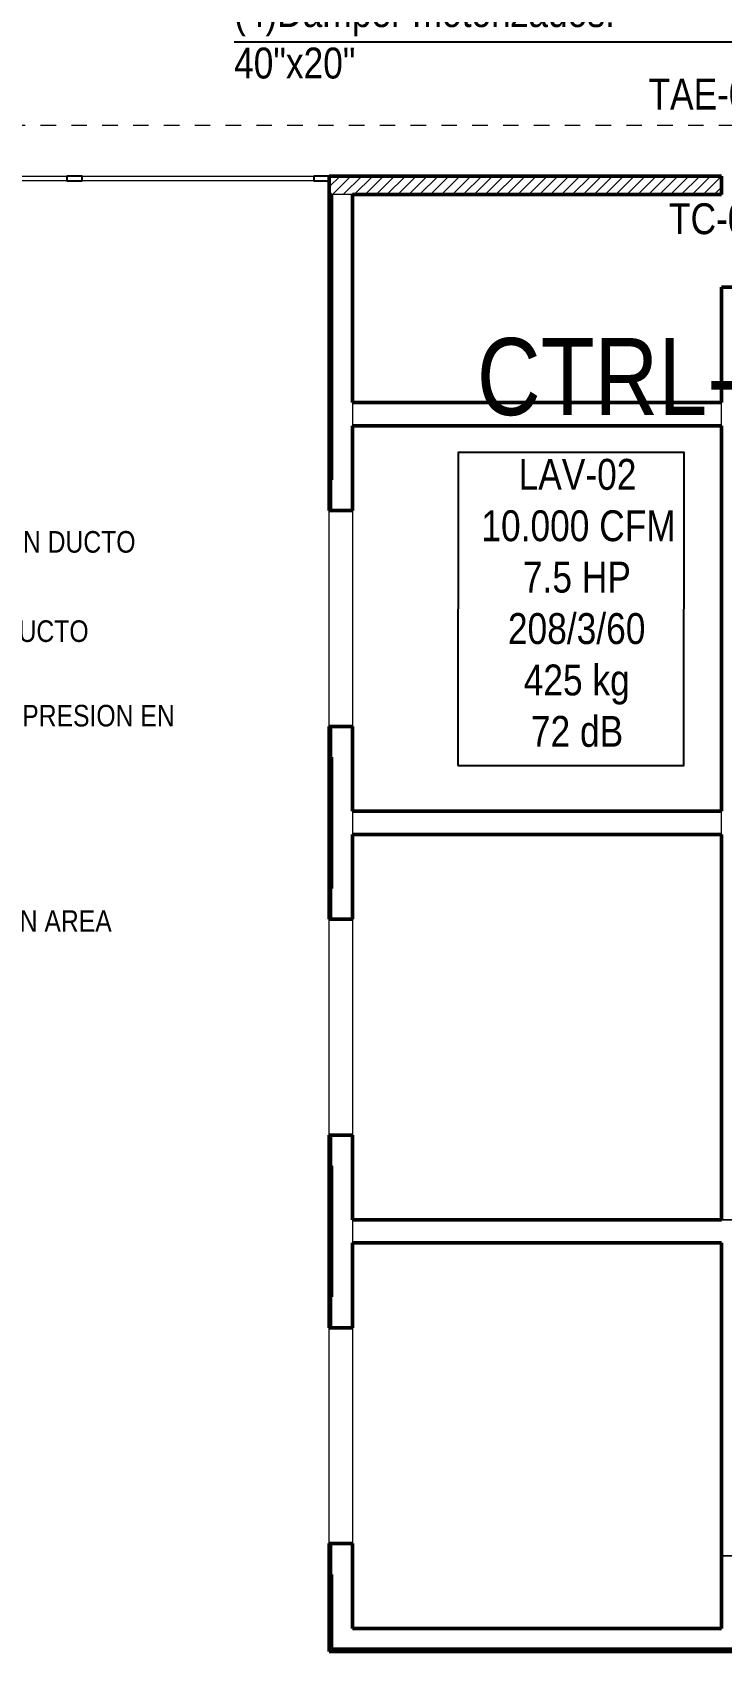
# Model space of a CAD drawing. Header units: inches. Extents: x -3 to 209, y -384 to 20.
# Drawn here: x 157.62 to 162.09, y 4.21 to 14.71 of the extents above; entities that cross this region are included whole.
import ezdxf
from ezdxf import colors
from ezdxf.entities.mleader import LeaderData, LeaderLine
from ezdxf.math import Vec2, Vec3

# ---------------------------------------------------------------- set-up
doc = ezdxf.new("R2010")
doc.units = ezdxf.units.IN
doc.header["$MEASUREMENT"] = 0
doc.linetypes.add('Grid Line 1_2_', pattern=[0.022225, 0.0127, -0.003175, 0.003175, -0.003175])
for name, color, linetype, lineweight in [('A-GLAZ-CURT', 253, 'Continuous', 9), ('A-GLAZ-CWMG', 253, 'Continuous', 9), ('A-WALL-PATT', 253, 'Continuous', 50), ('HVAC -Textos Rejillas', 2, 'Continuous', 9), ('HVAC -Textos Suministro', 7, 'Continuous', 9), ('S-GRID', 253, 'Continuous', 9)]:
    doc.layers.add(name, color=color, linetype=linetype, lineweight=lineweight)
for name, color, linetype in [('A-WALL', 253, 'Continuous'), ('HVAC TEXTO CVV', 2, 'Continuous'), ('Hvac Textos', 7, 'Continuous')]:
    doc.layers.add(name, color=color, linetype=linetype)
doc.styles.add('Arial Narrow', font='ARIALN.TTF', dxfattribs={"height": 0.00295})
doc.styles.get("Standard").update_dxf_attribs({"font": 'arial.ttf'})

msp = doc.modelspace()

# ---------------------------------------------------------------- linework, layer by layer
at = {"layer": 'A-GLAZ-CURT', "lineweight": 18}
for p, q in [((157.847, 13.774), (156.295, 13.774)), ((157.847, 13.749), (157.847, 13.774)), ((159.449, 13.774), (157.947, 13.774)), ((157.947, 13.774), (157.947, 13.749)), ((159.449, 13.749), (159.449, 13.774)), ((156.295, 13.749), (157.847, 13.749)), ((157.947, 13.749), (159.449, 13.749))]:
    msp.add_line(p, q, dxfattribs=at)
at = {"layer": 'A-GLAZ-CWMG'}
for p, q in [((156.295, 13.777), (157.847, 13.777)), ((157.947, 13.777), (159.449, 13.777)), ((157.847, 13.747), (156.295, 13.747)), ((159.449, 13.747), (157.947, 13.747))]:
    msp.add_line(p, q, dxfattribs=at)
at = {"layer": 'A-GLAZ-CWMG', "lineweight": 25, "extrusion": (0, 0, -1)}
for p, q in [((157.947, 13.777), (157.847, 13.777)), ((157.847, 13.777), (157.847, 13.747)), ((157.947, 13.747), (157.947, 13.777)), ((159.549, 13.777), (159.449, 13.777)), ((159.449, 13.777), (159.449, 13.747)), ((159.549, 13.747), (159.549, 13.777)), ((157.847, 13.747), (157.947, 13.747)), ((159.449, 13.747), (159.549, 13.747))]:
    msp.add_line(p, q, dxfattribs=at)
at = {"layer": 'A-WALL', "lineweight": 50}
for p, q in [((162.094, 13.777), (159.549, 13.777)), ((159.549, 13.777), (159.549, 13.657)), ((162.094, 13.657), (162.094, 13.777)), ((159.549, 13.657), (159.564, 13.657)), ((159.564, 13.657), (159.549, 13.657)), ((159.549, 13.657), (159.549, 11.808)), ((159.564, 13.657), (159.564, 12.158)), ((159.564, 11.808), (159.564, 13.657)), ((159.699, 13.657), (162.094, 13.657)), ((159.699, 12.308), (159.699, 13.657)), ((162.094, 13.058), (162.094, 12.308)), ((162.229, 13.058), (162.094, 13.058)), ((162.094, 12.308), (159.699, 12.308)), ((159.564, 12.158), (159.564, 11.808)), ((159.699, 12.158), (162.094, 12.158)), ((159.699, 11.608), (159.699, 12.158)), ((162.094, 12.158), (162.094, 9.658)), ((159.549, 11.808), (159.549, 11.608)), ((159.549, 11.608), (159.564, 11.608)), ((159.564, 11.608), (159.699, 11.608)), ((159.564, 10.208), (159.549, 10.208)), ((159.549, 10.208), (159.549, 10.008)), ((159.699, 10.208), (159.564, 10.208)), ((159.699, 9.658), (159.699, 10.208)), ((159.549, 10.008), (159.549, 9.158)), ((159.564, 10.008), (159.564, 9.158)), ((159.564, 9.158), (159.564, 10.008)), ((162.094, 9.658), (159.699, 9.658)), ((159.699, 9.508), (162.094, 9.508)), ((159.699, 8.958), (159.699, 9.508)), ((162.094, 9.508), (162.094, 7.008)), ((159.549, 9.158), (159.549, 8.958)), ((159.549, 8.958), (159.564, 8.958)), ((159.564, 8.958), (159.699, 8.958)), ((159.564, 7.558), (159.549, 7.558)), ((159.549, 7.558), (159.549, 7.358)), ((159.699, 7.558), (159.564, 7.558)), ((159.699, 7.008), (159.699, 7.558)), ((159.549, 7.358), (159.549, 6.508)), ((159.564, 7.358), (159.564, 6.508)), ((159.564, 6.508), (159.564, 7.358)), ((162.094, 7.008), (159.699, 7.008)), ((159.699, 6.858), (162.094, 6.858)), ((159.699, 6.308), (159.699, 6.858)), ((162.094, 6.858), (162.094, 4.828)), ((159.549, 6.508), (159.549, 6.308)), ((159.549, 6.308), (159.564, 6.308)), ((159.564, 6.308), (159.699, 6.308)), ((159.549, 4.908), (159.549, 4.708)), ((159.564, 4.908), (159.549, 4.908)), ((159.699, 4.908), (159.564, 4.908)), ((159.699, 4.358), (159.699, 4.908)), ((162.094, 4.828), (162.094, 4.358)), ((159.549, 4.708), (159.549, 4.208)), ((159.564, 4.708), (159.564, 4.358)), ((159.564, 4.223), (159.564, 4.708)), ((159.564, 4.358), (159.564, 4.223)), ((162.094, 4.358), (159.699, 4.358)), ((159.549, 4.208), (159.564, 4.208)), ((159.564, 4.223), (162.094, 4.223)), ((162.229, 4.223), (159.564, 4.223)), ((159.564, 4.208), (162.244, 4.208)), ((162.094, 4.223), (162.229, 4.223))]:
    msp.add_line(p, q, dxfattribs=at)
at = {"layer": 'A-WALL', "lineweight": 18}
for p, q in [((159.699, 13.657), (159.564, 13.657)), ((159.699, 12.308), (159.699, 12.158)), ((162.094, 12.158), (162.094, 12.308)), ((159.549, 11.808), (159.564, 11.808)), ((159.564, 11.808), (159.549, 11.808)), ((159.564, 11.808), (159.564, 11.608)), ((159.564, 11.608), (159.564, 11.808)), ((159.549, 10.208), (159.549, 11.608)), ((159.699, 11.608), (159.699, 10.208)), ((159.564, 10.208), (159.564, 10.008)), ((159.564, 10.008), (159.564, 10.208)), ((159.564, 10.008), (159.549, 10.008)), ((159.549, 10.008), (159.564, 10.008)), ((159.699, 9.658), (159.699, 9.508)), ((162.094, 9.508), (162.094, 9.658)), ((159.549, 9.158), (159.564, 9.158)), ((159.564, 9.158), (159.549, 9.158)), ((159.564, 9.158), (159.564, 8.958)), ((159.564, 8.958), (159.564, 9.158)), ((159.549, 7.558), (159.549, 8.958)), ((159.699, 8.958), (159.699, 7.558)), ((159.564, 7.558), (159.564, 7.358)), ((159.564, 7.358), (159.564, 7.558)), ((159.564, 7.358), (159.549, 7.358)), ((159.549, 7.358), (159.564, 7.358)), ((159.699, 7.008), (159.699, 6.858)), ((162.094, 7.008), (162.229, 7.008)), ((162.229, 7.008), (162.094, 7.008)), ((159.549, 6.508), (159.564, 6.508)), ((159.564, 6.508), (159.549, 6.508)), ((159.564, 6.508), (159.564, 6.308)), ((159.564, 6.308), (159.564, 6.508)), ((159.549, 4.908), (159.549, 6.308)), ((159.699, 6.308), (159.699, 4.908)), ((159.564, 4.908), (159.564, 4.708)), ((159.564, 4.708), (159.564, 4.908)), ((162.094, 4.828), (162.229, 4.828)), ((162.229, 4.828), (162.094, 4.828)), ((159.564, 4.708), (159.549, 4.708)), ((159.549, 4.708), (159.564, 4.708))]:
    msp.add_line(p, q, dxfattribs=at)
at = {"layer": 'A-WALL-PATT', "linetype": 'Continuous', "lineweight": 9}
for p, q in [((159.549, 13.707), (159.619, 13.777)), ((159.57, 13.657), (159.69, 13.777)), ((159.64, 13.657), (159.76, 13.777)), ((159.711, 13.657), (159.831, 13.777)), ((159.782, 13.657), (159.902, 13.777)), ((159.853, 13.657), (159.973, 13.777)), ((159.923, 13.657), (160.043, 13.777)), ((159.994, 13.657), (160.114, 13.777)), ((160.065, 13.657), (160.185, 13.777)), ((160.135, 13.657), (160.255, 13.777)), ((160.206, 13.657), (160.326, 13.777)), ((160.277, 13.657), (160.397, 13.777)), ((160.348, 13.657), (160.468, 13.777)), ((160.418, 13.657), (160.538, 13.777)), ((160.489, 13.657), (160.609, 13.777)), ((160.56, 13.657), (160.68, 13.777)), ((160.63, 13.657), (160.75, 13.777)), ((160.701, 13.657), (160.821, 13.777)), ((160.772, 13.657), (160.892, 13.777)), ((160.843, 13.657), (160.963, 13.777)), ((160.913, 13.657), (161.033, 13.777)), ((160.984, 13.657), (161.104, 13.777)), ((161.055, 13.657), (161.175, 13.777)), ((161.125, 13.657), (161.245, 13.777)), ((161.196, 13.657), (161.316, 13.777)), ((161.267, 13.657), (161.387, 13.777)), ((161.338, 13.657), (161.458, 13.777)), ((161.408, 13.657), (161.528, 13.777)), ((161.479, 13.657), (161.599, 13.777)), ((161.55, 13.657), (161.67, 13.777)), ((161.62, 13.657), (161.74, 13.777)), ((161.691, 13.657), (161.811, 13.777)), ((161.762, 13.657), (161.882, 13.777)), ((161.832, 13.657), (161.952, 13.777)), ((161.903, 13.657), (162.023, 13.777)), ((161.974, 13.657), (162.094, 13.777)), ((162.045, 13.657), (162.094, 13.706)), ((159.549, 13.636), (159.564, 13.651)), ((159.549, 13.565), (159.564, 13.58)), ((159.549, 13.495), (159.564, 13.51)), ((159.549, 13.424), (159.564, 13.439)), ((159.549, 13.353), (159.564, 13.368)), ((159.549, 13.283), (159.564, 13.298)), ((159.549, 13.212), (159.564, 13.227)), ((159.549, 13.141), (159.564, 13.156)), ((159.549, 13.07), (159.564, 13.085)), ((159.549, 13), (159.564, 13.015)), ((159.549, 12.929), (159.564, 12.944)), ((159.549, 12.858), (159.564, 12.873)), ((159.549, 12.788), (159.564, 12.803)), ((159.549, 12.717), (159.564, 12.732)), ((159.549, 12.646), (159.564, 12.661)), ((159.549, 12.575), (159.564, 12.59)), ((159.549, 12.505), (159.564, 12.52)), ((159.549, 12.434), (159.564, 12.449)), ((159.549, 12.363), (159.564, 12.378)), ((159.549, 12.293), (159.564, 12.308)), ((159.549, 12.222), (159.564, 12.237)), ((159.549, 12.151), (159.564, 12.166)), ((159.549, 12.08), (159.564, 12.095)), ((159.549, 12.01), (159.564, 12.025)), ((159.549, 11.939), (159.564, 11.954)), ((159.549, 11.868), (159.564, 11.883)), ((159.549, 11.798), (159.559, 11.808)), ((159.559, 11.808), (159.564, 11.813)), ((159.549, 11.727), (159.564, 11.742)), ((159.549, 11.656), (159.564, 11.671)), ((159.549, 10.171), (159.564, 10.186)), ((159.549, 10.101), (159.564, 10.116)), ((159.549, 10.03), (159.564, 10.045)), ((159.549, 9.959), (159.564, 9.974)), ((159.549, 9.888), (159.564, 9.903)), ((159.549, 9.818), (159.564, 9.833)), ((159.549, 9.747), (159.564, 9.762)), ((159.549, 9.676), (159.564, 9.691)), ((159.549, 9.606), (159.564, 9.621)), ((159.549, 9.535), (159.564, 9.55)), ((159.549, 9.464), (159.564, 9.479)), ((159.549, 9.393), (159.564, 9.408)), ((159.549, 9.323), (159.564, 9.338)), ((159.549, 9.252), (159.564, 9.267)), ((159.549, 9.181), (159.564, 9.196)), ((159.549, 9.111), (159.564, 9.126)), ((159.549, 9.04), (159.564, 9.055)), ((159.549, 8.969), (159.564, 8.984)), ((159.549, 7.555), (159.551, 7.558)), ((159.549, 7.484), (159.564, 7.499)), ((159.549, 7.414), (159.564, 7.429)), ((159.549, 7.343), (159.563, 7.358)), ((159.563, 7.358), (159.564, 7.358)), ((159.549, 7.272), (159.564, 7.287)), ((159.549, 7.201), (159.564, 7.216)), ((159.549, 7.131), (159.564, 7.146)), ((159.549, 7.06), (159.564, 7.075)), ((159.549, 6.989), (159.564, 7.004)), ((159.549, 6.919), (159.564, 6.934)), ((159.549, 6.848), (159.564, 6.863)), ((159.549, 6.777), (159.564, 6.792)), ((159.549, 6.706), (159.564, 6.721)), ((159.549, 6.636), (159.564, 6.651)), ((159.549, 6.565), (159.564, 6.58)), ((159.549, 6.494), (159.562, 6.508)), ((159.549, 6.424), (159.564, 6.439)), ((159.562, 6.508), (159.564, 6.509)), ((159.549, 6.353), (159.564, 6.368)), ((159.549, 4.868), (159.564, 4.883)), ((159.549, 4.797), (159.564, 4.812)), ((159.549, 4.727), (159.564, 4.742)), ((159.549, 4.656), (159.564, 4.671)), ((159.549, 4.585), (159.564, 4.6)), ((159.549, 4.514), (159.564, 4.529)), ((159.549, 4.444), (159.564, 4.459)), ((159.549, 4.373), (159.564, 4.388)), ((159.549, 4.302), (159.564, 4.317)), ((159.549, 4.232), (159.564, 4.247)), ((159.596, 4.208), (159.611, 4.223)), ((159.666, 4.208), (159.681, 4.223)), ((159.737, 4.208), (159.752, 4.223)), ((159.808, 4.208), (159.823, 4.223)), ((159.878, 4.208), (159.893, 4.223)), ((159.949, 4.208), (159.964, 4.223)), ((160.02, 4.208), (160.035, 4.223)), ((160.091, 4.208), (160.106, 4.223)), ((160.161, 4.208), (160.176, 4.223)), ((160.232, 4.208), (160.247, 4.223)), ((160.303, 4.208), (160.318, 4.223)), ((160.373, 4.208), (160.388, 4.223)), ((160.444, 4.208), (160.459, 4.223)), ((160.515, 4.208), (160.53, 4.223)), ((160.585, 4.208), (160.6, 4.223)), ((160.656, 4.208), (160.671, 4.223)), ((160.727, 4.208), (160.742, 4.223)), ((160.798, 4.208), (160.813, 4.223)), ((160.868, 4.208), (160.883, 4.223)), ((160.939, 4.208), (160.954, 4.223)), ((161.01, 4.208), (161.025, 4.223)), ((161.08, 4.208), (161.095, 4.223)), ((161.151, 4.208), (161.166, 4.223)), ((161.222, 4.208), (161.237, 4.223)), ((161.293, 4.208), (161.308, 4.223)), ((161.363, 4.208), (161.378, 4.223)), ((161.434, 4.208), (161.449, 4.223)), ((161.505, 4.208), (161.52, 4.223)), ((161.575, 4.208), (161.59, 4.223)), ((161.646, 4.208), (161.661, 4.223)), ((161.717, 4.208), (161.732, 4.223)), ((161.788, 4.208), (161.803, 4.223)), ((161.858, 4.208), (161.873, 4.223)), ((161.929, 4.208), (161.944, 4.223)), ((162, 4.208), (162.015, 4.223)), ((162.07, 4.208), (162.085, 4.223))]:
    msp.add_line(p, q, dxfattribs=at)
at = {"layer": 'HVAC TEXTO CVV'}
msp.add_lwpolyline([(160.383, 9.955), (161.85, 9.955), (161.852, 11.984), (160.385, 11.984)], close=True, dxfattribs=at)
at = {"layer": 'S-GRID', "linetype": 'Grid Line 1_2_'}
msp.add_line((122.677, 14.108), (191.998, 14.108), dxfattribs=at)

# ---------------------------------------------------------------- texts
at = {"layer": 'HVAC -Textos Rejillas', "char_height": 0.2, "width": 1.6348, "attachment_point": 1, "style": 'Arial Narrow'}
for s, insert in [('TAE-02', (161.62, 14.409)), ('TC-02', (161.753, 13.601))]:
    msp.add_mtext(s, dxfattribs=dict(at, insert=insert))
at = {"layer": 'HVAC -Textos Suministro', "insert": (160.507, 12.727), "char_height": 0.5, "width": 3.107, "attachment_point": 1, "style": 'Arial Narrow'}
msp.add_mtext('CTRL-62', dxfattribs=at)
at = {"layer": 'HVAC TEXTO CVV', "insert": (160.328, 11.943), "char_height": 0.2, "width": 1.6348, "attachment_point": 1, "style": 'Arial Narrow'}
msp.add_mtext('\\pi0.4496;LAV-02\\P\\pi0.20792;10.000 CFM\\P\\pi0.4775;7.5 HP\\P\\pi0.38029;208/3/60\\P\\pi0.48261;425 kg\\P\\pi0.52927;72 dB', dxfattribs=at)
at = {"layer": 'HVAC TEXTO CVV', "color": 1, "char_height": 0.14, "width": 3.43067, "attachment_point": 1, "style": 'Arial Narrow'}
for s, insert in [('\\pi0.31476;SENSOR TEMPERATURA EN DUCTO', (155.163, 11.475)), ('\\pi0.4572;SENSOR VELOCIDAD EN DUCTO', (155.001, 10.896)), ('\\pi0.18417;SENSOR DIFERENCIAL DE PRESION EN \\P\\pi1.4398;DUCTO', (155.28, 10.348)), ('\\pi0.37784;SENSOR TEMPERATURA EN AREA', (155.079, 9.016))]:
    msp.add_mtext(s, dxfattribs=dict(at, insert=insert))
at = {"layer": 'Hvac Textos', "insert": (158.932, 14.944), "char_height": 0.2, "width": 2.9638, "attachment_point": 1, "style": 'Arial Narrow'}
msp.add_mtext('(4)Damper motorizados. 40"x20"', dxfattribs=at)

# ---------------------------------------------------------------- leaders
at = {"layer": 'Hvac Textos'}
ml = msp.add_multileader_mtext('Standard', dxfattribs=at)
ml.set_content('', color=256)
ml.set_leader_properties()
ml.build(insert=Vec2(0, 0))
ml.multileader.update_dxf_attribs({"dogleg_length": 0.36, "arrow_head_size": 0.113})
ctx = ml.context
ctx.base_point, ctx.char_height, ctx.arrow_head_size, ctx.landing_gap_size, ctx.plane_origin, ctx.plane_x_axis, ctx.plane_y_axis = Vec3(158.932, 14.647), 0.113, 0.113, 0.0564, Vec3(157.572, 15.133), Vec3(-1, 0), Vec3(0, -1)
notes = []
notes.append((ctx, [(1, (1, 1, 0), (162.389, 14.647), (-1, 0), 3.457, [(0, [(163.431, 14.64)], 0, [])])]))
ctx.mtext.insert, ctx.mtext.text_direction, ctx.mtext.rotation, ctx.mtext.flow_direction = Vec3(158.876, 14.59), Vec3(-1, 0), 3.141593, 5
for ctx, leaders in notes:
    for number, flags, end, landing, length, lines in leaders:
        leader = LeaderData()
        leader.index, (leader.has_last_leader_line, leader.has_dogleg_vector, leader.attachment_direction) = number, flags
        leader.last_leader_point, leader.dogleg_vector, leader.dogleg_length = Vec3(end), Vec3(landing), length
        for number, points, colour, breaks in lines:
            line = LeaderLine()
            line.index, line.vertices, line.color, line.breaks = number, Vec3.list(points), colors.encode_raw_color(colour), breaks
            leader.lines.append(line)
        ctx.leaders.append(leader)

doc.saveas('drawing.dxf')
